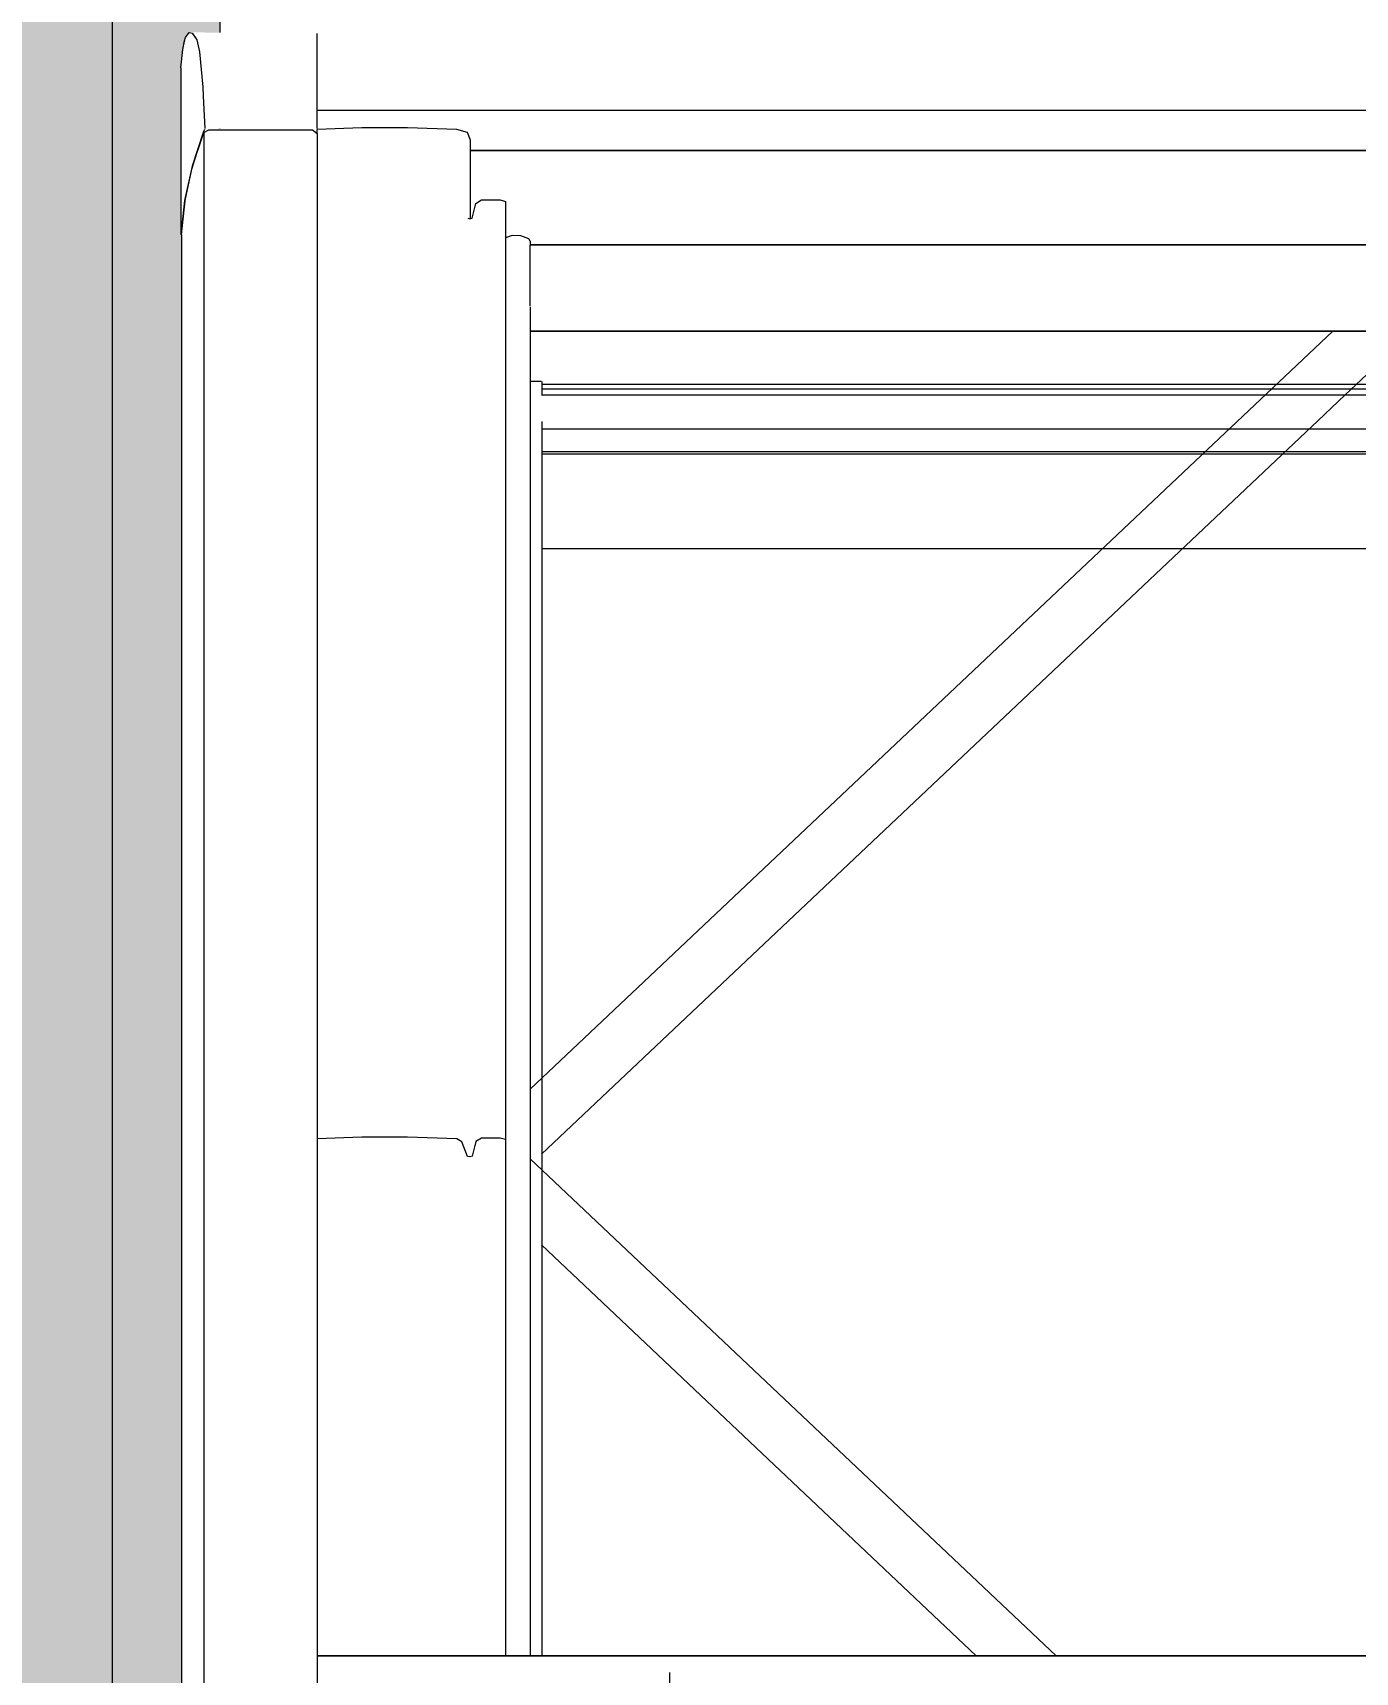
# Model space of a CAD drawing. Header units: metres. Extents: x -3 to 171, y -23 to 41.
# Drawn here: x 1.008 to 1.479, y -3.568 to -2.984 of the extents above; entities that cross this region are included whole.
import ezdxf

# ---------------------------------------------------------------- set-up
doc = ezdxf.new("R2010")
doc.units = ezdxf.units.M
doc.header["$MEASUREMENT"] = 0
doc.set_wipeout_variables(frame=1)
for name, pattern in [('Achse', [0.004, 0.002, -0.001, 0, -0.001]), ('Schnittlinie', [0.006, 0.003, -0.0015, 0, -0.0015]), ('Wipeout_Contour', [1, 0, -1])]:
    doc.linetypes.add(name, pattern=pattern)
for name, color, linetype in [('6._Dach PP STG1_1_000 Achsraster', 7, 'Continuous'), ('6._Dach PP STG1_1_325 Dachfenster', 7, 'Continuous'), ('6._Dach PP STG1_1_330 Dachaufbau', 7, 'Continuous'), ('6._Dach PP STG1_1_851 Marker Schnitt', 7, 'Continuous')]:
    doc.layers.add(name, color=color, linetype=linetype)
doc.styles.add('ERSTELLTER_STIL_2', font='')
doc.styles.get('ERSTELLTER_STIL_2').set_extended_font_data('Eurostile')

msp = doc.modelspace()

# ---------------------------------------------------------------- hatches: boundary and pattern name
at = {"layer": '6._Dach PP STG1_1_330 Dachaufbau', "linetype": 'Continuous', "lineweight": 0, "true_color": 0x000000}
h = msp.add_hatch(color=18, dxfattribs=at)
h.paths.add_polyline_path([(3.445, -0.4), (3.755, -0.4), (3.755, 0.07), (2.8, 0.07), (2.8, -0.77152), (1.05, -0.77152), (1.05, 0.07), (-0.00106, 0.07), (0.01606, -4.6), (6.325, -4.6), (6.325, -0.82361), (3.445, -0.82361)])
h.paths.add_polyline_path([(3.805, -2.1975), (5.505, -2.1975), (5.505, -3.79873), (3.805, -3.79873)], flags=0)
h.paths.add_polyline_path([(1.075, -3.79873), (1.075, -2.1975), (2.775, -2.1975), (2.775, -3.79873)], flags=0)

# ---------------------------------------------------------------- linework, layer by layer
at = {"layer": '6._Dach PP STG1_1_000 Achsraster', "color": 5, "linetype": 'Achse', "lineweight": 0, "ltscale": 1000}
msp.add_line((-1.5, -3), (21, -3), dxfattribs=at)
at = {"layer": '6._Dach PP STG1_1_325 Dachfenster', "color": 7, "linetype": 'Continuous', "lineweight": 13, "ltscale": 1000, "true_color": 0xf4f4f4, "flags": 128}
msp.add_lwpolyline([(1.03685, -4.55782), (1.03685, -2.19932)], dxfattribs=at)
at = {"layer": '6._Dach PP STG1_1_330 Dachaufbau', "color": 7, "linetype": 'Continuous', "lineweight": 18, "ltscale": 1000, "flags": 128}
msp.add_lwpolyline([(1.075, -2.1975), (1.075, -3.79873)], dxfattribs=at)
at = {"layer": '6._Dach PP STG1_1_851 Marker Schnitt', "color": 7, "linetype": 'Schnittlinie', "lineweight": 13, "ltscale": 1000}
msp.add_line((1.23503, 4.805), (1.23503, -18.6375), dxfattribs=at)

# ---------------------------------------------------------------- texts
at = {"layer": '6._Dach PP STG1_1_325 Dachfenster', "color": 7, "linetype": 'Continuous', "lineweight": 13, "insert": (1.2986, -3.21414), "char_height": 0.075, "attachment_point": 7, "style": 'ERSTELLTER_STIL_2'}
msp.add_mtext('\\A1;{\\pql;\\pt0;\\fEurostile|b0|i0|c0|p0;\\W1.000000;PH 115\\fEurostile|b0|i0|c0|p0;\\W1.000000;\\A1{\\H.66x;\\S^  ;}\\fEurostile|b0|i0|c0|p0;\\W1.000000;\\fEurostile|b0|i0|c0|p0;\\W1.000000;}', dxfattribs=at)

# ---------------------------------------------------------------- next in the draw order: wipeouts: each hides what was drawn before it
at = {"color": 254, "linetype": 'Wipeout_Contour', "lineweight": 0, "ltscale": 26.900931}
msp.add_wipeout([(1.09759, -2.95926), (1.09798, -2.98422), (1.10965, -2.98422), (1.10965, -3.01187), (1.86405, -3.01187), (1.86405, -2.98422), (1.87573, -2.98422), (1.87611, -2.95926)], dxfattribs=at).dxf.layer = '6._Dach PP STG1_1_325 Dachfenster'
at = {"color": 254, "linetype": 'Wipeout_Contour', "lineweight": 0, "ltscale": 18.359031}
msp.add_wipeout([(1.06135, -3.05626), (1.06135, -3.62657), (1.06245, -3.6162), (1.06265, -3.6153), (1.06265, -3.04401)], dxfattribs=at).dxf.layer = '6._Dach PP STG1_1_325 Dachfenster'
at = {"color": 254, "linetype": 'Wipeout_Contour', "lineweight": 0, "ltscale": 14.255161}
msp.add_wipeout([(1.18215, -3.05656), (1.18215, -3.56164), (1.18495, -3.56164), (1.18495, -3.05769)], dxfattribs=at).dxf.layer = '6._Dach PP STG1_1_325 Dachfenster'
at = {"color": 254, "linetype": 'Wipeout_Contour', "lineweight": 0, "ltscale": 14.737699}
msp.add_wipeout([(1.12555, -3.37723), (1.10965, -3.37775), (1.10965, -3.56164), (1.12555, -3.56164)], dxfattribs=at).dxf.layer = '6._Dach PP STG1_1_325 Dachfenster'
at = {"color": 254, "linetype": 'Wipeout_Contour', "lineweight": 0, "ltscale": 14.809972}
msp.add_wipeout([(1.17475, -3.56164), (1.17665, -3.56164), (1.17665, -3.37801), (1.17475, -3.37752)], dxfattribs=at).dxf.layer = '6._Dach PP STG1_1_325 Dachfenster'
at = {"color": 254, "linetype": 'Wipeout_Contour', "lineweight": 0, "ltscale": 14.805495}
msp.add_wipeout([(1.16395, -3.56164), (1.16475, -3.56164), (1.16475, -3.38395), (1.16395, -3.38423)], dxfattribs=at).dxf.layer = '6._Dach PP STG1_1_325 Dachfenster'

# ---------------------------------------------------------------- next in the draw order: wipeouts: each hides what was drawn before it
at = {"color": 254, "linetype": 'Wipeout_Contour', "lineweight": 0, "ltscale": 18.289975}
msp.add_wipeout([(1.06265, -3.04401), (1.06265, -3.6153), (1.06515, -3.60403), (1.06535, -3.60344), (1.06535, -3.03184)], dxfattribs=at).dxf.layer = '6._Dach PP STG1_1_325 Dachfenster'
at = {"color": 254, "linetype": 'Wipeout_Contour', "lineweight": 0, "ltscale": 14.248116}
msp.add_wipeout([(1.17905, -3.05649), (1.17905, -3.56164), (1.18215, -3.56164), (1.18215, -3.05656)], dxfattribs=at).dxf.layer = '6._Dach PP STG1_1_325 Dachfenster'
at = {"color": 254, "linetype": 'Wipeout_Contour', "lineweight": 0, "ltscale": 14.80432}
msp.add_wipeout([(1.16315, -3.56164), (1.16395, -3.56164), (1.16395, -3.38423), (1.16315, -3.38402)], dxfattribs=at).dxf.layer = '6._Dach PP STG1_1_325 Dachfenster'

# ---------------------------------------------------------------- next in the draw order: wipeouts: each hides what was drawn before it
at = {"color": 254, "linetype": 'Wipeout_Contour', "lineweight": 0, "ltscale": 18.234169}
msp.add_wipeout([(1.06535, -3.03184), (1.06535, -3.60344), (1.06915, -3.59208), (1.06935, -3.59156), (1.06935, -3.01989)], dxfattribs=at).dxf.layer = '6._Dach PP STG1_1_325 Dachfenster'
at = {"color": 254, "linetype": 'Wipeout_Contour', "lineweight": 0, "ltscale": 19.688038}
msp.add_wipeout([(1.18495, -3.05769), (1.18495, -3.56164), (1.18545, -3.56164), (1.18545, -3.0818), (1.18535, -3.05967), (1.18545, -3.05854)], dxfattribs=at).dxf.layer = '6._Dach PP STG1_1_325 Dachfenster'
at = {"color": 254, "linetype": 'Wipeout_Contour', "lineweight": 0, "ltscale": 14.824152}
msp.add_wipeout([(1.16115, -3.56164), (1.16315, -3.56164), (1.16315, -3.38402), (1.16115, -3.37886)], dxfattribs=at).dxf.layer = '6._Dach PP STG1_1_325 Dachfenster'

# ---------------------------------------------------------------- next in the draw order: wipeouts: each hides what was drawn before it
at = {"color": 254, "linetype": 'Wipeout_Contour', "lineweight": 0, "ltscale": 15.632466}
msp.add_wipeout([(1.06192, -2.99035), (1.06115, -2.99685), (1.06115, -3.05626), (1.06245, -3.04401), (1.06245, -2.98718)], dxfattribs=at).dxf.layer = '6._Dach PP STG1_1_325 Dachfenster'
at = {"color": 254, "linetype": 'Wipeout_Contour', "lineweight": 0, "ltscale": 14.122696}
msp.add_wipeout([(1.07115, -3.01893), (1.07115, -3.59082), (1.10795, -3.59082), (1.10795, -3.01893)], dxfattribs=at).dxf.layer = '6._Dach PP STG1_1_325 Dachfenster'
at = {"color": 254, "linetype": 'Wipeout_Contour', "lineweight": 0, "ltscale": 13.88323}
msp.add_wipeout([(1.18535, -3.05988), (1.18535, -3.07049), (1.78835, -3.07049), (1.78835, -3.05988)], dxfattribs=at).dxf.layer = '6._Dach PP STG1_1_325 Dachfenster'
at = {"color": 254, "linetype": 'Wipeout_Contour', "lineweight": 0, "ltscale": 13.925372}
msp.add_wipeout([(1.18535, -3.0748), (1.18535, -3.07982), (1.78835, -3.07982), (1.78835, -3.0748)], dxfattribs=at).dxf.layer = '6._Dach PP STG1_1_325 Dachfenster'
at = {"color": 254, "linetype": 'Wipeout_Contour', "lineweight": 0, "ltscale": 13.962065}
msp.add_wipeout([(1.18545, -3.09043), (1.78825, -3.09043), (1.78825, -3.08499), (1.18545, -3.08499)], dxfattribs=at).dxf.layer = '6._Dach PP STG1_1_325 Dachfenster'
at = {"color": 254, "linetype": 'Wipeout_Contour', "lineweight": 0, "ltscale": 14.779284}
msp.add_wipeout([(1.14175, -3.56164), (1.15935, -3.56164), (1.15935, -3.3778), (1.14175, -3.37723)], dxfattribs=at).dxf.layer = '6._Dach PP STG1_1_325 Dachfenster'
at = {"color": 254, "linetype": 'Wipeout_Contour', "lineweight": 0, "ltscale": 14.825221}
msp.add_wipeout([(1.16475, -3.56164), (1.16605, -3.56164), (1.16605, -3.37879), (1.16475, -3.38395)], dxfattribs=at).dxf.layer = '6._Dach PP STG1_1_325 Dachfenster'

# ---------------------------------------------------------------- next in the draw order: wipeouts: each hides what was drawn before it
at = {"color": 254, "linetype": 'Wipeout_Contour', "lineweight": 0, "ltscale": 18.3286}
msp.add_wipeout([(1.06285, -2.98607), (1.06245, -2.98718), (1.06245, -3.04401), (1.06515, -3.03184), (1.06515, -2.98451), (1.06416, -2.98422)], dxfattribs=at).dxf.layer = '6._Dach PP STG1_1_325 Dachfenster'
at = {"color": 254, "linetype": 'Wipeout_Contour', "lineweight": 0, "ltscale": 18.429615}
msp.add_wipeout([(1.07115, -3.01893), (1.06935, -3.01989), (1.06935, -3.59156), (1.0696, -3.5909), (1.07115, -3.59082)], dxfattribs=at).dxf.layer = '6._Dach PP STG1_1_325 Dachfenster'
at = {"color": 254, "linetype": 'Wipeout_Contour', "lineweight": 0, "ltscale": 14.147547}
msp.add_wipeout([(1.10795, -3.01893), (1.10795, -3.59082), (1.10965, -3.59082), (1.10965, -3.02019)], dxfattribs=at).dxf.layer = '6._Dach PP STG1_1_325 Dachfenster'
at = {"color": 254, "linetype": 'Wipeout_Contour', "lineweight": 0, "ltscale": 13.908827}
msp.add_wipeout([(1.18535, -3.07049), (1.18535, -3.0748), (1.78835, -3.0748), (1.78835, -3.07049)], dxfattribs=at).dxf.layer = '6._Dach PP STG1_1_325 Dachfenster'
at = {"color": 254, "linetype": 'Wipeout_Contour', "lineweight": 0, "ltscale": 20.828034}
msp.add_wipeout([(1.78835, -3.08067), (1.18535, -3.08067), (1.18535, -3.08153), (1.18545, -3.08258), (1.78825, -3.08258), (1.78825, -3.0818)], dxfattribs=at).dxf.layer = '6._Dach PP STG1_1_325 Dachfenster'
at = {"color": 254, "linetype": 'Wipeout_Contour', "lineweight": 0, "ltscale": 14.754592}
msp.add_wipeout([(1.12555, -3.56164), (1.14175, -3.56164), (1.14175, -3.37723), (1.12555, -3.37723)], dxfattribs=at).dxf.layer = '6._Dach PP STG1_1_325 Dachfenster'
at = {"color": 254, "linetype": 'Wipeout_Contour', "lineweight": 0, "ltscale": 14.79432}
msp.add_wipeout([(1.15935, -3.56164), (1.16115, -3.56164), (1.16115, -3.37886), (1.15935, -3.3778)], dxfattribs=at).dxf.layer = '6._Dach PP STG1_1_325 Dachfenster'
at = {"color": 254, "linetype": 'Wipeout_Contour', "lineweight": 0, "ltscale": 14.803118}
msp.add_wipeout([(1.16815, -3.37752), (1.16605, -3.37879), (1.16605, -3.56164), (1.16815, -3.56164)], dxfattribs=at).dxf.layer = '6._Dach PP STG1_1_325 Dachfenster'

# ---------------------------------------------------------------- next in the draw order: wipeouts: each hides what was drawn before it
at = {"color": 254, "linetype": 'Wipeout_Contour', "lineweight": 0, "ltscale": 24.583569}
msp.add_wipeout([(1.06515, -2.98451), (1.06515, -3.03184), (1.06915, -3.01989), (1.06915, -3.00685), (1.06903, -3.00365), (1.06782, -2.99113), (1.06686, -2.98692), (1.06545, -2.98457)], dxfattribs=at).dxf.layer = '6._Dach PP STG1_1_325 Dachfenster'
at = {"color": 254, "linetype": 'Wipeout_Contour', "lineweight": 0, "ltscale": 13.780639}
msp.add_wipeout([(1.10965, -3.04403), (1.10965, -3.37775), (1.12555, -3.37723), (1.12555, -3.04351)], dxfattribs=at).dxf.layer = '6._Dach PP STG1_1_325 Dachfenster'
at = {"color": 254, "linetype": 'Wipeout_Contour', "lineweight": 0, "ltscale": 16.844441}
msp.add_wipeout([(1.16315, -3.0503), (1.16315, -3.38402), (1.16395, -3.38423), (1.16395, -3.05055), (1.16325, -3.05036)], dxfattribs=at).dxf.layer = '6._Dach PP STG1_1_325 Dachfenster'
at = {"color": 254, "linetype": 'Wipeout_Contour', "lineweight": 0, "ltscale": 13.945344}
msp.add_wipeout([(1.18545, -3.08364), (1.78825, -3.08364), (1.78825, -3.08258), (1.18545, -3.08258)], dxfattribs=at).dxf.layer = '6._Dach PP STG1_1_325 Dachfenster'
at = {"color": 254, "linetype": 'Wipeout_Contour', "lineweight": 0, "ltscale": 14.801865}
msp.add_wipeout([(1.16815, -3.56164), (1.17475, -3.56164), (1.17475, -3.37752), (1.16815, -3.37752)], dxfattribs=at).dxf.layer = '6._Dach PP STG1_1_325 Dachfenster'

# ---------------------------------------------------------------- next in the draw order: wipeouts: each hides what was drawn before it
at = {"color": 254, "linetype": 'Wipeout_Contour', "lineweight": 0, "ltscale": 12.860788}
msp.add_wipeout([(1.10965, -2.98457), (1.06545, -2.98457), (1.06686, -2.98692), (1.10965, -2.98692)], dxfattribs=at).dxf.layer = '6._Dach PP STG1_1_325 Dachfenster'
at = {"color": 254, "linetype": 'Wipeout_Contour', "lineweight": 0, "ltscale": 10.291607}
msp.add_wipeout([(1.06915, -3.01989), (1.06958, -3.01879), (1.06915, -3.00685)], dxfattribs=at).dxf.layer = '6._Dach PP STG1_1_325 Dachfenster'
at = {"color": 254, "linetype": 'Wipeout_Contour', "lineweight": 0, "ltscale": 13.85486}
msp.add_wipeout([(1.16115, -3.04514), (1.16115, -3.37886), (1.16315, -3.38402), (1.16315, -3.0503)], dxfattribs=at).dxf.layer = '6._Dach PP STG1_1_325 Dachfenster'
at = {"color": 254, "linetype": 'Wipeout_Contour', "lineweight": 0, "ltscale": 14.246198}
msp.add_wipeout([(1.17665, -3.05731), (1.17665, -3.56164), (1.17905, -3.56164), (1.17905, -3.05649)], dxfattribs=at).dxf.layer = '6._Dach PP STG1_1_325 Dachfenster'
at = {"color": 254, "linetype": 'Wipeout_Contour', "lineweight": 0, "ltscale": 13.935261}
msp.add_wipeout([(1.18535, -3.07982), (1.18535, -3.08067), (1.78835, -3.08067), (1.78835, -3.07982)], dxfattribs=at).dxf.layer = '6._Dach PP STG1_1_325 Dachfenster'
at = {"color": 254, "linetype": 'Wipeout_Contour', "lineweight": 0, "ltscale": 13.948292}
msp.add_wipeout([(1.18545, -3.08364), (1.18545, -3.08428), (1.78825, -3.08428), (1.78825, -3.08364)], dxfattribs=at).dxf.layer = '6._Dach PP STG1_1_325 Dachfenster'

# ---------------------------------------------------------------- next in the draw order: wipeouts: each hides what was drawn before it
at = {"color": 254, "linetype": 'Wipeout_Contour', "lineweight": 0, "ltscale": 12.877646}
msp.add_wipeout([(1.06686, -2.98692), (1.06782, -2.99113), (1.10965, -2.99113), (1.10965, -2.98692)], dxfattribs=at).dxf.layer = '6._Dach PP STG1_1_325 Dachfenster'
at = {"color": 254, "linetype": 'Wipeout_Contour', "lineweight": 0, "ltscale": 13.866643}
msp.add_wipeout([(1.16395, -3.05055), (1.16395, -3.38423), (1.16475, -3.38395), (1.16475, -3.05027)], dxfattribs=at).dxf.layer = '6._Dach PP STG1_1_325 Dachfenster'
at = {"color": 254, "linetype": 'Wipeout_Contour', "lineweight": 0, "ltscale": 13.950672}
msp.add_wipeout([(1.18545, -3.08499), (1.78825, -3.08499), (1.78825, -3.08428), (1.18545, -3.08428)], dxfattribs=at).dxf.layer = '6._Dach PP STG1_1_325 Dachfenster'
at = {"color": 254, "linetype": 'Wipeout_Contour', "lineweight": 0, "ltscale": 15.707381}
msp.add_wipeout([(1.10965, -3.56177), (1.10965, -3.56751), (1.86405, -3.56751), (1.86405, -3.56177)], dxfattribs=at).dxf.layer = '6._Dach PP STG1_1_325 Dachfenster'

# ---------------------------------------------------------------- next in the draw order: wipeouts: each hides what was drawn before it
at = {"color": 254, "linetype": 'Wipeout_Contour', "lineweight": 0, "ltscale": 10.151013}
msp.add_wipeout([(1.06416, -2.98422), (1.06515, -2.98451), (1.10965, -2.98457)], dxfattribs=at).dxf.layer = '6._Dach PP STG1_1_325 Dachfenster'
at = {"color": 254, "linetype": 'Wipeout_Contour', "lineweight": 0, "ltscale": 13.840053}
msp.add_wipeout([(1.16115, -3.04514), (1.15935, -3.04408), (1.15935, -3.3778), (1.16115, -3.37886)], dxfattribs=at).dxf.layer = '6._Dach PP STG1_1_325 Dachfenster'
at = {"color": 254, "linetype": 'Wipeout_Contour', "lineweight": 0, "ltscale": 13.856121}
msp.add_wipeout([(1.16475, -3.05027), (1.16475, -3.38395), (1.16605, -3.37879), (1.16605, -3.04511)], dxfattribs=at).dxf.layer = '6._Dach PP STG1_1_325 Dachfenster'
at = {"color": 254, "linetype": 'Wipeout_Contour', "lineweight": 0, "ltscale": 12.344468}
msp.add_wipeout([(1.10965, -3.56177), (1.86405, -3.56177), (1.10965, -3.56164)], dxfattribs=at).dxf.layer = '6._Dach PP STG1_1_325 Dachfenster'

# ---------------------------------------------------------------- next in the draw order: linework, layer by layer
at = {"layer": '6._Dach PP STG1_1_325 Dachfenster', "color": 7, "linetype": 'Continuous', "lineweight": 13, "ltscale": 1000, "flags": 128}
for points in [[(1.16395, -3.38423), (1.16315, -3.38402)], [(1.16475, -3.38395), (1.16395, -3.38423)]]:
    msp.add_lwpolyline(points, dxfattribs=at)

# ---------------------------------------------------------------- next in the draw order: wipeouts: each hides what was drawn before it
at = {"color": 254, "linetype": 'Wipeout_Contour', "lineweight": 0, "ltscale": 13.825226}
msp.add_wipeout([(1.15935, -3.04408), (1.14175, -3.04351), (1.14175, -3.37723), (1.15935, -3.3778)], dxfattribs=at).dxf.layer = '6._Dach PP STG1_1_325 Dachfenster'
at = {"color": 254, "linetype": 'Wipeout_Contour', "lineweight": 0, "ltscale": 13.848144}
msp.add_wipeout([(1.16605, -3.04511), (1.16605, -3.37879), (1.16815, -3.37752), (1.16815, -3.04383)], dxfattribs=at).dxf.layer = '6._Dach PP STG1_1_325 Dachfenster'
at = {"color": 254, "linetype": 'Wipeout_Contour', "lineweight": 0, "ltscale": 29.853716}
msp.add_wipeout([(1.18545, -3.36016), (1.18545, -3.3849), (1.37259, -3.56164), (1.60111, -3.56164), (1.78825, -3.3849), (1.78825, -3.36016), (1.50273, -3.0905), (1.47098, -3.0905)], dxfattribs=at).dxf.layer = '6._Dach PP STG1_1_325 Dachfenster'

# ---------------------------------------------------------------- next in the draw order: linework, layer by layer
at = {"layer": '6._Dach PP STG1_1_325 Dachfenster', "color": 7, "linetype": 'Continuous', "lineweight": 13, "ltscale": 1000, "flags": 128}
for points in [[(1.16115, -3.37886), (1.15935, -3.3778)], [(1.16315, -3.38402), (1.16115, -3.37886)]]:
    msp.add_lwpolyline(points, dxfattribs=at)

# ---------------------------------------------------------------- next in the draw order: wipeouts: each hides what was drawn before it
at = {"color": 254, "linetype": 'Wipeout_Contour', "lineweight": 0, "ltscale": 13.80123}
msp.add_wipeout([(1.12555, -3.04351), (1.12555, -3.37723), (1.14175, -3.37723), (1.14175, -3.04351)], dxfattribs=at).dxf.layer = '6._Dach PP STG1_1_325 Dachfenster'
at = {"color": 254, "linetype": 'Wipeout_Contour', "lineweight": 0, "ltscale": 13.852693}
msp.add_wipeout([(1.17475, -3.04383), (1.16815, -3.04383), (1.16815, -3.37752), (1.17475, -3.37752)], dxfattribs=at).dxf.layer = '6._Dach PP STG1_1_325 Dachfenster'
at = {"color": 254, "linetype": 'Wipeout_Contour', "lineweight": 0, "ltscale": 10.162631}
msp.add_wipeout([(1.18545, -3.0905), (1.18545, -3.36016), (1.47098, -3.0905)], dxfattribs=at).dxf.layer = '6._Dach PP STG1_1_325 Dachfenster'
at = {"color": 254, "linetype": 'Wipeout_Contour', "lineweight": 0, "ltscale": 11.942745}
msp.add_wipeout([(1.37259, -3.56164), (1.18545, -3.3849), (1.18545, -3.56164)], dxfattribs=at).dxf.layer = '6._Dach PP STG1_1_325 Dachfenster'

# ---------------------------------------------------------------- next in the draw order: linework, layer by layer
at = {"layer": '6._Dach PP STG1_1_325 Dachfenster', "color": 7, "linetype": 'Continuous', "lineweight": 13, "ltscale": 1000, "flags": 128}
for points in [[(1.18545, -3.0818), (1.18545, -3.56164)], [(1.18545, -3.09043), (1.78825, -3.09043)], [(1.47098, -3.0905), (1.18545, -3.36016)], [(1.18545, -3.0905), (1.78825, -3.0905)], [(1.48685, -3.10238), (1.4754, -3.1132), (1.46566, -3.12239), (1.18942, -3.38328)], [(1.18545, -3.10825), (1.18935, -3.10825)], [(1.18942, -3.1132), (1.78429, -3.1132)], [(1.18955, -3.10846), (1.18955, -3.1132)], [(1.18955, -3.10931), (1.78415, -3.10931)], [(1.18955, -3.11101), (1.78415, -3.11101)], [(1.18955, -3.12267), (1.18955, -3.56164)], [(1.18955, -3.12522), (1.78415, -3.12522)], [(1.18955, -3.13335), (1.78415, -3.13335)], [(1.18955, -3.13413), (1.78415, -3.13413)], [(1.18955, -3.16786), (1.78415, -3.16786)], [(1.15935, -3.3778), (1.14175, -3.37723), (1.12555, -3.37723), (1.10965, -3.37775)], [(1.16605, -3.37879), (1.16475, -3.38395)], [(1.16815, -3.37752), (1.16605, -3.37879)], [(1.37259, -3.56164), (1.18545, -3.3849)], [(1.34414, -3.56164), (1.18942, -3.41552)], [(1.86405, -3.56164), (1.10965, -3.56164)]]:
    msp.add_lwpolyline(points, dxfattribs=at)

# ---------------------------------------------------------------- next in the draw order: wipeouts: each hides what was drawn before it
at = {"color": 254, "linetype": 'Wipeout_Contour', "lineweight": 0, "ltscale": 13.079219}
msp.add_wipeout([(1.10965, -3.04403), (1.12555, -3.04351), (1.12555, -3.0182), (1.10965, -3.01871)], dxfattribs=at).dxf.layer = '6._Dach PP STG1_1_325 Dachfenster'
at = {"color": 254, "linetype": 'Wipeout_Contour', "lineweight": 0, "ltscale": 13.129294}
msp.add_wipeout([(1.15935, -3.01876), (1.14175, -3.0182), (1.14175, -3.04351), (1.15935, -3.04408)], dxfattribs=at).dxf.layer = '6._Dach PP STG1_1_325 Dachfenster'
at = {"color": 254, "linetype": 'Wipeout_Contour', "lineweight": 0, "ltscale": 13.858968}
msp.add_wipeout([(1.17475, -3.04383), (1.17475, -3.37752), (1.17665, -3.37801), (1.17665, -3.04433)], dxfattribs=at).dxf.layer = '6._Dach PP STG1_1_325 Dachfenster'

# ---------------------------------------------------------------- next in the draw order: linework, layer by layer
at = {"layer": '6._Dach PP STG1_1_325 Dachfenster', "color": 7, "linetype": 'Continuous', "lineweight": 13, "ltscale": 1000, "flags": 128}
msp.add_lwpolyline([(1.17665, -3.37801), (1.17475, -3.37752), (1.16815, -3.37752)], dxfattribs=at)

# ---------------------------------------------------------------- next in the draw order: wipeouts: each hides what was drawn before it
at = {"color": 254, "linetype": 'Wipeout_Contour', "lineweight": 0, "ltscale": 13.103223}
msp.add_wipeout([(1.12555, -3.0182), (1.12555, -3.04351), (1.14175, -3.04351), (1.14175, -3.0182)], dxfattribs=at).dxf.layer = '6._Dach PP STG1_1_325 Dachfenster'
at = {"color": 254, "linetype": 'Wipeout_Contour', "lineweight": 0, "ltscale": 9.578313}
msp.add_wipeout([(1.16315, -3.01983), (1.15935, -3.01876), (1.15935, -3.04408)], dxfattribs=at).dxf.layer = '6._Dach PP STG1_1_325 Dachfenster'
at = {"color": 254, "linetype": 'Wipeout_Contour', "lineweight": 0, "ltscale": 49.340981}
msp.add_wipeout([(1.79705, -3.05274), (1.17665, -3.05274), (1.17665, -3.05731), (1.17905, -3.05649), (1.18215, -3.05656), (1.18495, -3.05769), (1.18545, -3.05854), (1.18545, -3.05967), (1.78825, -3.05967), (1.78825, -3.05854), (1.78875, -3.05769), (1.79155, -3.05656), (1.79465, -3.05649), (1.79705, -3.05731)], dxfattribs=at).dxf.layer = '6._Dach PP STG1_1_325 Dachfenster'

# ---------------------------------------------------------------- next in the draw order: linework, layer by layer
at = {"layer": '6._Dach PP STG1_1_325 Dachfenster', "color": 7, "linetype": 'Continuous', "lineweight": 13, "ltscale": 1000, "flags": 128}
for points in [[(1.17905, -3.05649), (1.17665, -3.05731)], [(1.18215, -3.05656), (1.17905, -3.05649)], [(1.18495, -3.05769), (1.18215, -3.05656)], [(1.18545, -3.05854), (1.18495, -3.05769)], [(1.18535, -3.05967), (1.78835, -3.05967)], [(1.18535, -3.05988), (1.18535, -3.07049), (1.18535, -3.0748), (1.18535, -3.07982), (1.18535, -3.08067), (1.18535, -3.08153)], [(1.18545, -3.05854), (1.18545, -3.05967)]]:
    msp.add_lwpolyline(points, dxfattribs=at)

# ---------------------------------------------------------------- next in the draw order: wipeouts: each hides what was drawn before it
at = {"color": 254, "linetype": 'Wipeout_Contour', "lineweight": 0, "ltscale": 10.221898}
msp.add_wipeout([(1.16315, -3.01983), (1.15935, -3.04408), (1.16115, -3.04514)], dxfattribs=at).dxf.layer = '6._Dach PP STG1_1_325 Dachfenster'

# ---------------------------------------------------------------- next in the draw order: wipeouts: each hides what was drawn before it
at = {"color": 254, "linetype": 'Wipeout_Contour', "lineweight": 0, "ltscale": 12.859808}
msp.add_wipeout([(1.16115, -3.04514), (1.16315, -3.05023), (1.16415, -3.02258), (1.16315, -3.01983)], dxfattribs=at).dxf.layer = '6._Dach PP STG1_1_325 Dachfenster'

# ---------------------------------------------------------------- next in the draw order: wipeouts: each hides what was drawn before it
at = {"color": 254, "linetype": 'Wipeout_Contour', "lineweight": 0, "ltscale": 10.174836}
msp.add_wipeout([(1.16415, -3.02258), (1.16315, -3.05023), (1.16395, -3.05055)], dxfattribs=at).dxf.layer = '6._Dach PP STG1_1_325 Dachfenster'

# ---------------------------------------------------------------- next in the draw order: wipeouts: each hides what was drawn before it
at = {"color": 254, "linetype": 'Wipeout_Contour', "lineweight": 0, "ltscale": 13.778093}
msp.add_wipeout([(1.16415, -3.03818), (1.80955, -3.03818), (1.80955, -3.02622), (1.16415, -3.02622)], dxfattribs=at).dxf.layer = '6._Dach PP STG1_1_325 Dachfenster'

# ---------------------------------------------------------------- next in the draw order: wipeouts: each hides what was drawn before it
at = {"color": 254, "linetype": 'Wipeout_Contour', "lineweight": 0, "ltscale": 54.417754}
msp.add_wipeout([(1.86405, -3.01187), (1.10965, -3.01187), (1.10965, -3.01871), (1.12555, -3.0182), (1.14175, -3.0182), (1.15935, -3.01876), (1.16315, -3.01983), (1.16415, -3.02258), (1.16415, -3.02615), (1.80955, -3.02615), (1.80955, -3.02258), (1.81055, -3.01983), (1.81435, -3.01876), (1.83195, -3.0182), (1.84815, -3.0182), (1.86405, -3.01871)], dxfattribs=at).dxf.layer = '6._Dach PP STG1_1_325 Dachfenster'
at = {"color": 254, "linetype": 'Wipeout_Contour', "lineweight": 0, "ltscale": 55.179897}
msp.add_wipeout([(1.16415, -3.03818), (1.16415, -3.05048), (1.16475, -3.05027), (1.16605, -3.04511), (1.16815, -3.04383), (1.17475, -3.04383), (1.17665, -3.04433), (1.17665, -3.05274), (1.79705, -3.05274), (1.79705, -3.04433), (1.79895, -3.04383), (1.80555, -3.04383), (1.80765, -3.0451), (1.80895, -3.05027), (1.80955, -3.05048), (1.80955, -3.03818)], dxfattribs=at).dxf.layer = '6._Dach PP STG1_1_325 Dachfenster'

# ---------------------------------------------------------------- next in the draw order: linework, layer by layer
at = {"layer": '6._Dach PP STG1_1_325 Dachfenster', "color": 7, "linetype": 'Continuous', "lineweight": 13, "ltscale": 1000, "flags": 128}
for points in [[(1.16415, -3.02258), (1.16315, -3.01983)], [(1.16415, -3.05048), (1.16415, -3.02258)], [(1.16415, -3.02615), (1.80955, -3.02615)], [(1.16605, -3.04511), (1.16815, -3.04383)], [(1.16815, -3.04383), (1.17475, -3.04383), (1.17665, -3.04433)], [(1.16475, -3.05027), (1.16605, -3.04511)], [(1.17665, -3.04433), (1.17665, -3.37801), (1.17665, -3.56164)], [(1.16325, -3.05036), (1.16395, -3.05055)], [(1.16395, -3.05055), (1.16475, -3.05027)]]:
    msp.add_lwpolyline(points, dxfattribs=at)

# ---------------------------------------------------------------- next in the draw order: wipeouts: each hides what was drawn before it
at = {"color": 254, "linetype": 'Wipeout_Contour', "lineweight": 0, "ltscale": 16.106831}
msp.add_wipeout([(1.06903, -3.00365), (1.06915, -3.00685), (1.06966, -3.01836), (1.10965, -3.01836), (1.10965, -3.00365)], dxfattribs=at).dxf.layer = '6._Dach PP STG1_1_325 Dachfenster'

# ---------------------------------------------------------------- next in the draw order: linework, layer by layer
at = {"layer": '6._Dach PP STG1_1_325 Dachfenster', "color": 7, "linetype": 'Continuous', "lineweight": 13, "ltscale": 1000, "flags": 128}
msp.add_lwpolyline([(1.10965, -3.01187), (1.86405, -3.01187)], dxfattribs=at)

# ---------------------------------------------------------------- next in the draw order: wipeouts: each hides what was drawn before it
at = {"color": 254, "linetype": 'Wipeout_Contour', "lineweight": 0, "ltscale": 12.907553}
msp.add_wipeout([(1.10965, -2.99113), (1.06782, -2.99113), (1.06903, -3.00365), (1.10965, -3.00365)], dxfattribs=at).dxf.layer = '6._Dach PP STG1_1_325 Dachfenster'
at = {"color": 254, "linetype": 'Wipeout_Contour', "lineweight": 0, "ltscale": 36.890009}
msp.add_wipeout([(1.06115, -3.05626), (1.06265, -3.04401), (1.06535, -3.03184), (1.06935, -3.01989), (1.07115, -3.01893), (1.10795, -3.01893), (1.10965, -3.02019), (1.10965, -3.01879), (1.06958, -3.01879), (1.06915, -3.01989), (1.06515, -3.03184), (1.06245, -3.04401)], dxfattribs=at).dxf.layer = '6._Dach PP STG1_1_325 Dachfenster'

# ---------------------------------------------------------------- next in the draw order: linework, layer by layer
at = {"layer": '6._Dach PP STG1_1_325 Dachfenster', "color": 7, "linetype": 'Continuous', "lineweight": 13, "ltscale": 1000, "flags": 128}
for points in [[(1.06115, -2.99685), (1.06115, -3.05626)], [(1.06135, -3.05626), (1.06135, -3.62657)]]:
    msp.add_lwpolyline(points, dxfattribs=at)

# ---------------------------------------------------------------- next in the draw order: wipeouts: each hides what was drawn before it
at = {"color": 254, "linetype": 'Wipeout_Contour', "lineweight": 0, "ltscale": 10.405271}
msp.add_wipeout([(1.06958, -3.01879), (1.10965, -3.01879), (1.06966, -3.01836)], dxfattribs=at).dxf.layer = '6._Dach PP STG1_1_325 Dachfenster'

# ---------------------------------------------------------------- next in the draw order: linework, layer by layer
at = {"layer": '6._Dach PP STG1_1_325 Dachfenster', "color": 7, "linetype": 'Continuous', "lineweight": 13, "ltscale": 1000, "flags": 128}
for points in [[(1.06115, -2.99685), (1.06192, -2.99035), (1.06245, -2.98718), (1.06285, -2.98607), (1.06416, -2.98422), (1.06515, -2.98451), (1.06686, -2.98692), (1.06782, -2.99113), (1.06903, -3.00365), (1.06915, -3.00685), (1.06966, -3.01836)], [(1.10965, -3.01836), (1.10965, -3.00365), (1.10965, -2.99113), (1.10965, -2.98692), (1.10965, -2.98457)], [(1.06958, -3.01879), (1.06915, -3.01989), (1.06515, -3.03184), (1.06245, -3.04401), (1.06115, -3.05626)], [(1.06135, -3.05626), (1.06265, -3.04401), (1.06535, -3.03184), (1.06935, -3.01989)], [(1.06935, -3.01989), (1.07115, -3.01893)], [(1.06935, -3.01989), (1.06935, -3.59156)], [(1.07115, -3.01893), (1.10795, -3.01893)], [(1.10795, -3.01893), (1.10965, -3.02019)], [(1.16315, -3.01983), (1.15935, -3.01876), (1.14175, -3.0182), (1.12555, -3.0182), (1.10965, -3.01871)], [(1.10965, -3.02019), (1.10965, -3.01879)], [(1.10965, -3.02019), (1.10965, -3.59082)]]:
    msp.add_lwpolyline(points, dxfattribs=at)

doc.saveas('drawing.dxf')
